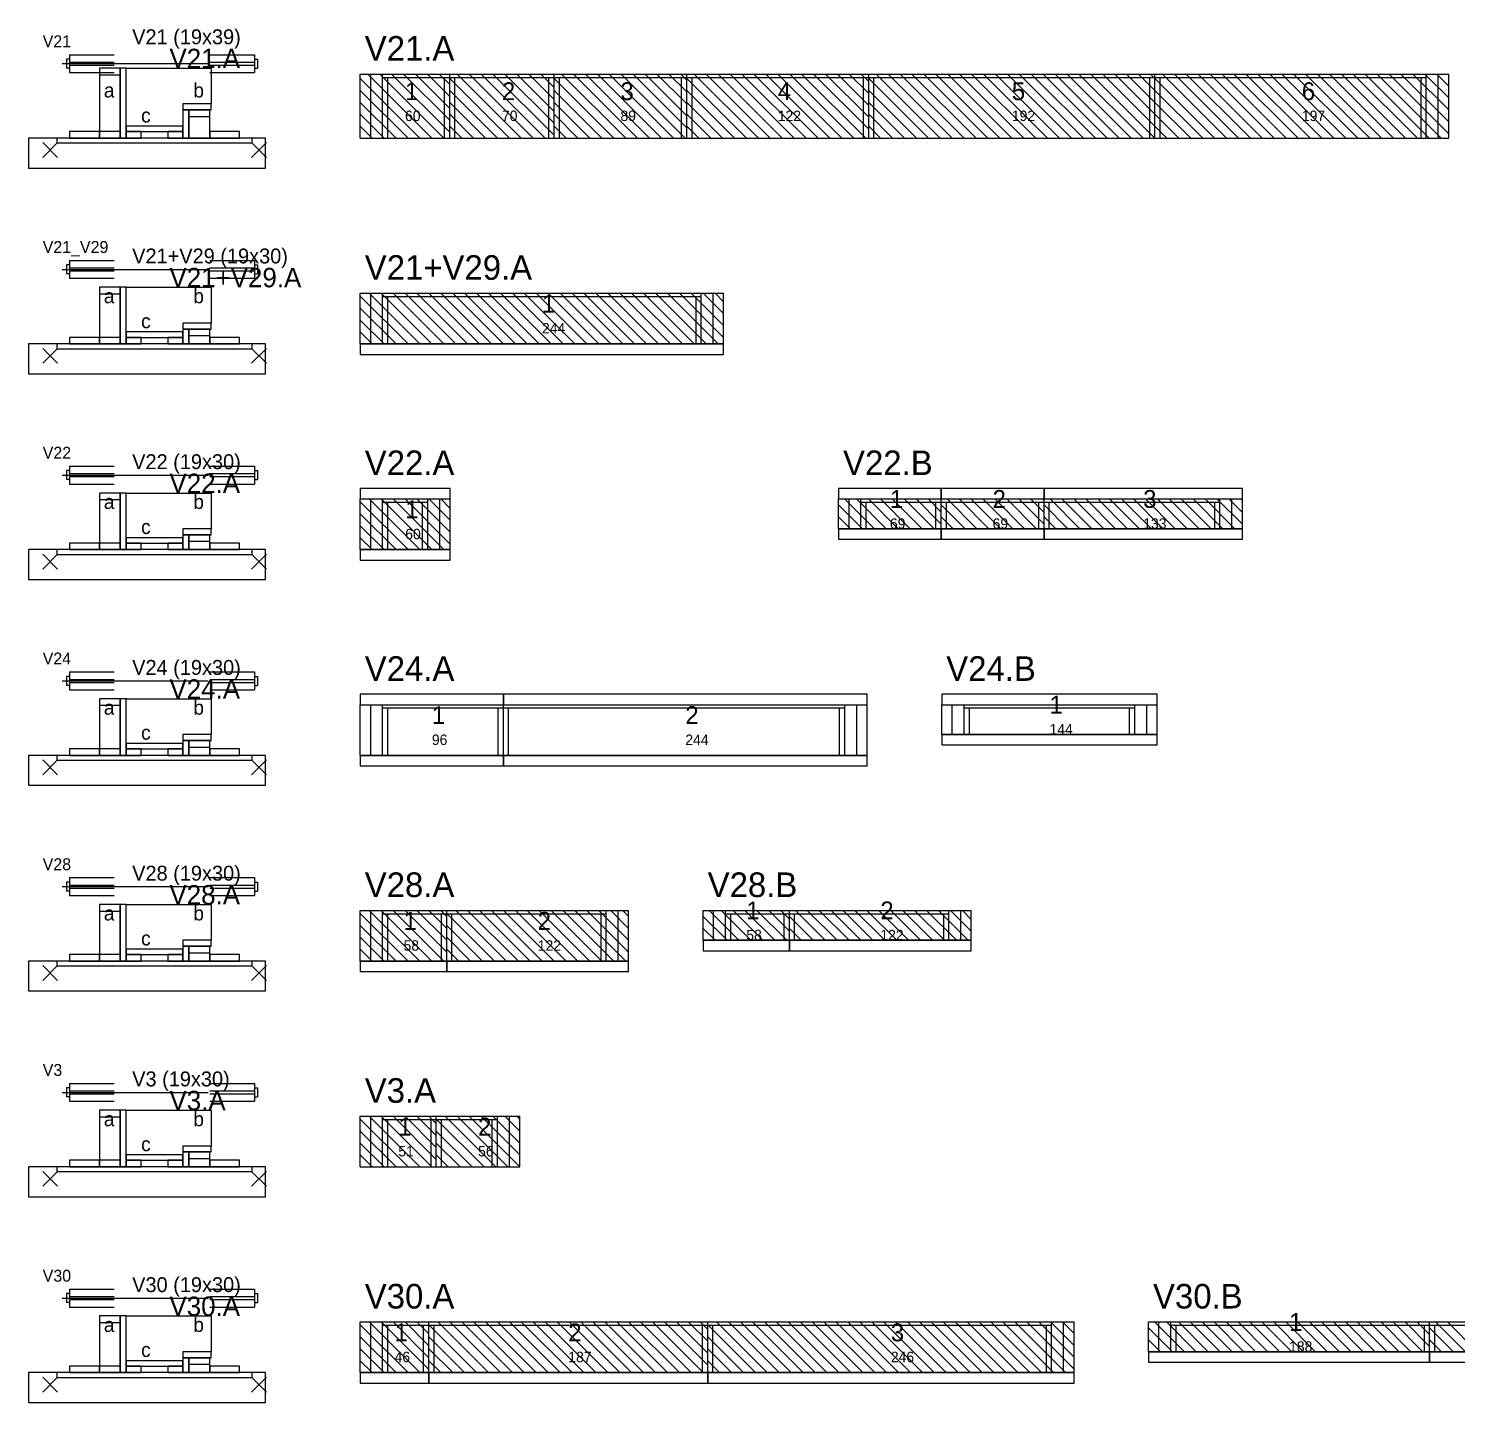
# Model space of a CAD drawing. Header units: metres. Extents: x -10 to 74425, y -2037 to 26.
# Drawn here: x 43336 to 44293, y -904 to 18 of the extents above; entities that cross this region are included whole.
import ezdxf

# ---------------------------------------------------------------- set-up
doc = ezdxf.new("R2010")
doc.units = ezdxf.units.M
doc.layers.add('LABELS', color=3, linetype='Continuous')
doc.layers.add('VIGAS', color=7, linetype='Continuous')

msp = doc.modelspace()

# ---------------------------------------------------------------- linework, layer by layer
at = {"layer": 'VIGAS'}
for p, q in [((43363.2, 0), (43393.2, 0)), ((43363.2, 0), (43363.2, -12)), ((43457.2, 0), (43487.2, 0)), ((43487.2, 0), (43487.2, -12)), ((43358.2, -6), (43456.2, -6)), ((43361.2, -3), (43361.2, -9)), ((43363.2, -3), (43361.2, -3)), ((43363.2, -9), (43361.2, -9)), ((43363.2, -5), (43393.2, -5)), ((43363.2, -7), (43393.2, -7)), ((43457.2, -5), (43487.2, -5)), ((43457.2, -7), (43487.2, -7)), ((43487.2, -3), (43489.2, -3)), ((43487.2, -9), (43489.2, -9)), ((43489.2, -3), (43489.2, -9)), ((43363.2, -12), (43393.2, -12)), ((43457.2, -12), (43487.2, -12)), ((43558.2, -13), (43618.2, -13)), ((43558.2, -56), (43558.2, -13)), ((43598.2, -56), (43558.2, -16)), ((43606.2, -56), (43563.2, -13)), ((43565.2, -56), (43565.2, -13)), ((43614.2, -56), (43571.2, -13)), ((43573.2, -56), (43573.2, -13)), ((43573.2, -15.2), (43618.2, -15.2)), ((43576.7, -56), (43576.7, -15.2)), ((43618.2, -52), (43579.2, -13)), ((43618.2, -44), (43587.2, -13)), ((43618.2, -36), (43595.2, -13)), ((43618.2, -28), (43603.2, -13)), ((43618.2, -20), (43611.2, -13)), ((43614.7, -56), (43614.7, -15.2)), ((43618.2, -56), (43618.2, -13)), ((43618.2, -56), (43618.2, -13)), ((43618.2, -13), (43688.2, -13)), ((43618.2, -56), (43618.2, -13)), ((43618.2, -56), (43618.2, -13)), ((43618.2, -56), (43618.2, -13)), ((43618.2, -15.2), (43688.2, -15.2)), ((43658.2, -56), (43618.2, -16)), ((43621.7, -56), (43621.7, -15.2)), ((43666.2, -56), (43623.2, -13)), ((43674.2, -56), (43631.2, -13)), ((43682.2, -56), (43639.2, -13)), ((43688.2, -54), (43647.2, -13)), ((43688.2, -46), (43655.2, -13)), ((43688.2, -38), (43663.2, -13)), ((43688.2, -30), (43671.2, -13)), ((43688.2, -22), (43679.2, -13)), ((43684.7, -56), (43684.7, -15.2)), ((43688.2, -14), (43687.2, -13)), ((43688.2, -56), (43688.2, -13)), ((43688.2, -56), (43688.2, -13)), ((43688.2, -13), (43777.2, -13)), ((43688.2, -56), (43688.2, -13)), ((43688.2, -56), (43688.2, -13)), ((43688.2, -56), (43688.2, -13)), ((43688.2, -15.2), (43777.2, -15.2)), ((43728.2, -56), (43688.2, -16)), ((43691.7, -56), (43691.7, -15.2)), ((43736.2, -56), (43693.2, -13)), ((43744.2, -56), (43701.2, -13)), ((43752.2, -56), (43709.2, -13)), ((43760.2, -56), (43717.2, -13)), ((43768.2, -56), (43725.2, -13)), ((43776.2, -56), (43733.2, -13)), ((43777.2, -49), (43741.2, -13)), ((43777.2, -41), (43749.2, -13)), ((43777.2, -33), (43757.2, -13)), ((43777.2, -25), (43765.2, -13)), ((43777.2, -17), (43773.2, -13)), ((43773.7, -56), (43773.7, -15.2)), ((43777.2, -56), (43777.2, -13)), ((43777.2, -56), (43777.2, -13)), ((43777.2, -13), (43899.2, -13)), ((43777.2, -56), (43777.2, -13)), ((43777.2, -56), (43777.2, -13)), ((43777.2, -56), (43777.2, -13)), ((43777.2, -15.2), (43899.2, -15.2)), ((43817.2, -56), (43777.2, -16)), ((43780.7, -56), (43780.7, -15.2)), ((43825.2, -56), (43782.2, -13)), ((43833.2, -56), (43790.2, -13)), ((43841.2, -56), (43798.2, -13)), ((43849.2, -56), (43806.2, -13)), ((43857.2, -56), (43814.2, -13)), ((43865.2, -56), (43822.2, -13)), ((43873.2, -56), (43830.2, -13)), ((43881.2, -56), (43838.2, -13)), ((43889.2, -56), (43846.2, -13)), ((43897.2, -56), (43854.2, -13)), ((43899.2, -50), (43862.2, -13)), ((43899.2, -42), (43870.2, -13)), ((43899.2, -34), (43878.2, -13)), ((43899.2, -26), (43886.2, -13)), ((43899.2, -18), (43894.2, -13)), ((43895.7, -56), (43895.7, -15.2)), ((43899.2, -56), (43899.2, -13)), ((43899.2, -56), (43899.2, -13)), ((43899.2, -13), (44091.2, -13)), ((43899.2, -56), (43899.2, -13)), ((43899.2, -56), (43899.2, -13)), ((43899.2, -56), (43899.2, -13)), ((43899.2, -15.2), (44091.2, -15.2)), ((43939.2, -56), (43899.2, -16)), ((43902.7, -56), (43902.7, -15.2)), ((43947.2, -56), (43904.2, -13)), ((43955.2, -56), (43912.2, -13)), ((43963.2, -56), (43920.2, -13)), ((43971.2, -56), (43928.2, -13)), ((43979.2, -56), (43936.2, -13)), ((43987.2, -56), (43944.2, -13)), ((43995.2, -56), (43952.2, -13)), ((44003.2, -56), (43960.2, -13)), ((44011.2, -56), (43968.2, -13)), ((44019.2, -56), (43976.2, -13)), ((44027.2, -56), (43984.2, -13)), ((44035.2, -56), (43992.2, -13)), ((44043.2, -56), (44000.2, -13)), ((44051.2, -56), (44008.2, -13)), ((44059.2, -56), (44016.2, -13)), ((44067.2, -56), (44024.2, -13)), ((44075.2, -56), (44032.2, -13)), ((44083.2, -56), (44040.2, -13)), ((44091.2, -56), (44048.2, -13)), ((44091.2, -48), (44056.2, -13)), ((44091.2, -40), (44064.2, -13)), ((44091.2, -32), (44072.2, -13)), ((44091.2, -24), (44080.2, -13)), ((44087.7, -56), (44087.7, -15.2)), ((44091.2, -16), (44088.2, -13)), ((44091.2, -56), (44091.2, -13)), ((44091.2, -56), (44091.2, -13)), ((44091.2, -13), (44288.2, -13)), ((44091.2, -56), (44091.2, -13)), ((44091.2, -56), (44091.2, -13)), ((44091.2, -56), (44091.2, -13)), ((44091.2, -15.2), (44273.2, -15.2)), ((44131.2, -56), (44091.2, -16)), ((44094.7, -56), (44094.7, -15.2)), ((44139.2, -56), (44096.2, -13)), ((44147.2, -56), (44104.2, -13)), ((44155.2, -56), (44112.2, -13)), ((44163.2, -56), (44120.2, -13)), ((44171.2, -56), (44128.2, -13)), ((44179.2, -56), (44136.2, -13)), ((44187.2, -56), (44144.2, -13)), ((44195.2, -56), (44152.2, -13)), ((44203.2, -56), (44160.2, -13)), ((44211.2, -56), (44168.2, -13)), ((44219.2, -56), (44176.2, -13)), ((44227.2, -56), (44184.2, -13)), ((44235.2, -56), (44192.2, -13)), ((44243.2, -56), (44200.2, -13)), ((44251.2, -56), (44208.2, -13)), ((44259.2, -56), (44216.2, -13)), ((44267.2, -56), (44224.2, -13)), ((44275.2, -56), (44232.2, -13)), ((44283.2, -56), (44240.2, -13)), ((44288.2, -53), (44248.2, -13)), ((44288.2, -45), (44256.2, -13)), ((44288.2, -37), (44264.2, -13)), ((44269.7, -56), (44269.7, -15.2)), ((44288.2, -29), (44272.2, -13)), ((44273.2, -56), (44273.2, -13)), ((44288.2, -21), (44280.2, -13)), ((44281.2, -56), (44281.2, -13)), ((44288.2, -56), (44288.2, -13)), ((44288.2, -13), (44288.2, -13)), ((43590.2, -56), (43558.2, -24)), ((43650.2, -56), (43618.2, -24)), ((43720.2, -56), (43688.2, -24)), ((43809.2, -56), (43777.2, -24)), ((43931.2, -56), (43899.2, -24)), ((44123.2, -56), (44091.2, -24)), ((43582.2, -56), (43558.2, -32)), ((43642.2, -56), (43618.2, -32)), ((43712.2, -56), (43688.2, -32)), ((43801.2, -56), (43777.2, -32)), ((43923.2, -56), (43899.2, -32)), ((44115.2, -56), (44091.2, -32)), ((43574.2, -56), (43558.2, -40)), ((43634.2, -56), (43618.2, -40)), ((43704.2, -56), (43688.2, -40)), ((43793.2, -56), (43777.2, -40)), ((43915.2, -56), (43899.2, -40)), ((44107.2, -56), (44091.2, -40)), ((43566.2, -56), (43558.2, -48)), ((43558.2, -56), (43618.2, -56)), ((43558.2, -56), (43558.2, -56)), ((43573.2, -56), (43576.7, -56)), ((43614.7, -56), (43618.2, -56)), ((43626.2, -56), (43618.2, -48)), ((43618.2, -56), (43688.2, -56)), ((43618.2, -56), (43621.7, -56)), ((43618.2, -56), (43618.2, -56)), ((43684.7, -56), (43688.2, -56)), ((43696.2, -56), (43688.2, -48)), ((43688.2, -56), (43777.2, -56)), ((43688.2, -56), (43691.7, -56)), ((43688.2, -56), (43688.2, -56)), ((43773.7, -56), (43777.2, -56)), ((43785.2, -56), (43777.2, -48)), ((43777.2, -56), (43899.2, -56)), ((43777.2, -56), (43780.7, -56)), ((43777.2, -56), (43777.2, -56)), ((43895.7, -56), (43899.2, -56)), ((43907.2, -56), (43899.2, -48)), ((43899.2, -56), (44091.2, -56)), ((43899.2, -56), (43902.7, -56)), ((43899.2, -56), (43899.2, -56)), ((44087.7, -56), (44091.2, -56)), ((44099.2, -56), (44091.2, -48)), ((44091.2, -56), (44288.2, -56)), ((44091.2, -56), (44094.7, -56)), ((44091.2, -56), (44091.2, -56)), ((44269.7, -56), (44273.2, -56)), ((43345.2, -69), (43355.2, -59)), ((43345.2, -59), (43355.2, -69)), ((43485.2, -69), (43495.2, -59)), ((43485.2, -59), (43495.2, -69)), ((43361.2, -141), (43361.2, -147)), ((43363.2, -141), (43361.2, -141)), ((43363.2, -138), (43393.2, -138)), ((43363.2, -138), (43363.2, -150)), ((43363.2, -143), (43393.2, -143)), ((43457.2, -138), (43487.2, -138)), ((43457.2, -143), (43487.2, -143)), ((43487.2, -138), (43487.2, -150)), ((43487.2, -141), (43489.2, -141)), ((43489.2, -141), (43489.2, -147)), ((43358.2, -144), (43456.2, -144)), ((43363.2, -147), (43361.2, -147)), ((43363.2, -145), (43393.2, -145)), ((43363.2, -150), (43393.2, -150)), ((43457.2, -145), (43487.2, -145)), ((43457.2, -150), (43487.2, -150)), ((43487.2, -147), (43489.2, -147)), ((43558.2, -160), (43801.9, -160)), ((43558.2, -194), (43558.2, -160)), ((43590.2, -194), (43558.2, -162)), ((43598.2, -194), (43564.2, -160)), ((43565.2, -194), (43565.2, -160)), ((43606.2, -194), (43572.2, -160)), ((43573.2, -194), (43573.2, -160)), ((43573.2, -162.2), (43786.9, -162.2)), ((43576.7, -194), (43576.7, -162.2)), ((43614.2, -194), (43580.2, -160)), ((43622.2, -194), (43588.2, -160)), ((43630.2, -194), (43596.2, -160)), ((43638.2, -194), (43604.2, -160)), ((43646.2, -194), (43612.2, -160)), ((43654.2, -194), (43620.2, -160)), ((43662.2, -194), (43628.2, -160)), ((43670.2, -194), (43636.2, -160)), ((43678.2, -194), (43644.2, -160)), ((43686.2, -194), (43652.2, -160)), ((43694.2, -194), (43660.2, -160)), ((43702.2, -194), (43668.2, -160)), ((43710.2, -194), (43676.2, -160)), ((43718.2, -194), (43684.2, -160)), ((43726.2, -194), (43692.2, -160)), ((43734.2, -194), (43700.2, -160)), ((43742.2, -194), (43708.2, -160)), ((43750.2, -194), (43716.2, -160)), ((43758.2, -194), (43724.2, -160)), ((43766.2, -194), (43732.2, -160)), ((43774.2, -194), (43740.2, -160)), ((43782.2, -194), (43748.2, -160)), ((43790.2, -194), (43756.2, -160)), ((43798.2, -194), (43764.2, -160)), ((43801.9, -189.7), (43772.2, -160)), ((43801.9, -181.7), (43780.2, -160)), ((43783.4, -194), (43783.4, -162.2)), ((43786.9, -194), (43786.9, -160)), ((43801.9, -173.7), (43788.2, -160)), ((43794.9, -194), (43794.9, -160)), ((43801.9, -165.7), (43796.2, -160)), ((43801.9, -194), (43801.9, -160)), ((43582.2, -194), (43558.2, -170)), ((43574.2, -194), (43558.2, -178)), ((43566.2, -194), (43558.2, -186)), ((43345.2, -207), (43355.2, -197)), ((43345.2, -197), (43355.2, -207)), ((43485.2, -207), (43495.2, -197)), ((43485.2, -197), (43495.2, -207)), ((43558.2, -194), (43801.9, -194)), ((43558.2, -194), (43558.2, -194)), ((43573.2, -194), (43576.7, -194)), ((43783.4, -194), (43786.9, -194)), ((43363.2, -276), (43393.2, -276)), ((43363.2, -276), (43363.2, -288)), ((43457.2, -276), (43487.2, -276)), ((43487.2, -276), (43487.2, -288)), ((43358.2, -282), (43456.2, -282)), ((43361.2, -279), (43361.2, -285)), ((43363.2, -279), (43361.2, -279)), ((43363.2, -285), (43361.2, -285)), ((43363.2, -281), (43393.2, -281)), ((43363.2, -283), (43393.2, -283)), ((43457.2, -281), (43487.2, -281)), ((43457.2, -283), (43487.2, -283)), ((43487.2, -279), (43489.2, -279)), ((43487.2, -285), (43489.2, -285)), ((43489.2, -279), (43489.2, -285)), ((43363.2, -288), (43393.2, -288)), ((43457.2, -288), (43487.2, -288)), ((43558.2, -298), (43618.5, -298)), ((43558.2, -332), (43558.2, -298)), ((43590.2, -332), (43558.2, -300)), ((43598.2, -332), (43564.2, -298)), ((43565.2, -332), (43565.2, -298)), ((43606.2, -332), (43572.2, -298)), ((43573.2, -332), (43573.2, -298)), ((43573.2, -300.2), (43603.5, -300.2)), ((43576.7, -332), (43576.7, -300.2)), ((43614.2, -332), (43580.2, -298)), ((43618.5, -328.3), (43588.2, -298)), ((43618.5, -320.3), (43596.2, -298)), ((43600, -332), (43600, -300.2)), ((43603.5, -332), (43603.5, -298)), ((43618.5, -312.3), (43604.2, -298)), ((43611.5, -332), (43611.5, -298)), ((43618.5, -304.3), (43612.2, -298)), ((43618.5, -332), (43618.5, -298)), ((43879, -298), (43947.8, -298)), ((43879, -318), (43879, -298)), ((43895, -318), (43879, -302)), ((43903, -318), (43883, -298)), ((43886, -318), (43886, -298)), ((43911, -318), (43891, -298)), ((43894, -318), (43894, -298)), ((43894, -300.2), (43947.8, -300.2)), ((43897.5, -318), (43897.5, -300.2)), ((43919, -318), (43899, -298)), ((43927, -318), (43907, -298)), ((43935, -318), (43915, -298)), ((43943, -318), (43923, -298)), ((43947.8, -314.8), (43931, -298)), ((43947.8, -306.8), (43939, -298)), ((43944.3, -318), (43944.3, -300.2)), ((43947.8, -298.8), (43947, -298)), ((43947.8, -318), (43947.8, -298)), ((43947.8, -318), (43947.8, -298)), ((43947.8, -298), (44016.8, -298)), ((43947.8, -318), (43947.8, -298)), ((43947.8, -318), (43947.8, -298)), ((43947.8, -318), (43947.8, -298)), ((43947.8, -300.2), (44016.8, -300.2)), ((43963.8, -318), (43947.8, -302)), ((43951.3, -318), (43951.3, -300.2)), ((43971.8, -318), (43951.8, -298)), ((43979.8, -318), (43959.8, -298)), ((43987.8, -318), (43967.8, -298)), ((43995.8, -318), (43975.8, -298)), ((44003.8, -318), (43983.8, -298)), ((44011.8, -318), (43991.8, -298)), ((44016.8, -315), (43999.8, -298)), ((44016.8, -307), (44007.8, -298)), ((44013.3, -318), (44013.3, -300.2)), ((44016.8, -299), (44015.8, -298)), ((44016.8, -318), (44016.8, -298)), ((44016.8, -318), (44016.8, -298)), ((44016.8, -298), (44149.8, -298)), ((44016.8, -318), (44016.8, -298)), ((44016.8, -318), (44016.8, -298)), ((44016.8, -318), (44016.8, -298)), ((44016.8, -300.2), (44134.8, -300.2)), ((44032.8, -318), (44016.8, -302)), ((44020.3, -318), (44020.3, -300.2)), ((44040.8, -318), (44020.8, -298)), ((44048.8, -318), (44028.8, -298)), ((44056.8, -318), (44036.8, -298)), ((44064.8, -318), (44044.8, -298)), ((44072.8, -318), (44052.8, -298)), ((44080.8, -318), (44060.8, -298)), ((44088.8, -318), (44068.8, -298)), ((44096.8, -318), (44076.8, -298)), ((44104.8, -318), (44084.8, -298)), ((44112.8, -318), (44092.8, -298)), ((44120.8, -318), (44100.8, -298)), ((44128.8, -318), (44108.8, -298)), ((44136.8, -318), (44116.8, -298)), ((44144.8, -318), (44124.8, -298)), ((44131.3, -318), (44131.3, -300.2)), ((44149.8, -315), (44132.8, -298)), ((44134.8, -318), (44134.8, -298)), ((44149.8, -307), (44140.8, -298)), ((44142.8, -318), (44142.8, -298)), ((44149.8, -299), (44148.8, -298)), ((44149.8, -318), (44149.8, -298)), ((43582.2, -332), (43558.2, -308)), ((43574.2, -332), (43558.2, -316)), ((43887, -318), (43879, -310)), ((43955.8, -318), (43947.8, -310)), ((44024.8, -318), (44016.8, -310)), ((43566.2, -332), (43558.2, -324)), ((43879, -318), (43947.8, -318)), ((43879, -318), (43879, -318)), ((43894, -318), (43897.5, -318)), ((43944.3, -318), (43947.8, -318)), ((43947.8, -318), (44016.8, -318)), ((43947.8, -318), (43951.3, -318)), ((43947.8, -318), (43947.8, -318)), ((44013.3, -318), (44016.8, -318)), ((44016.8, -318), (44149.8, -318)), ((44016.8, -318), (44020.3, -318)), ((44016.8, -318), (44016.8, -318)), ((44131.3, -318), (44134.8, -318)), ((43345.2, -345), (43355.2, -335)), ((43345.2, -335), (43355.2, -345)), ((43485.2, -345), (43495.2, -335)), ((43485.2, -335), (43495.2, -345)), ((43558.2, -332), (43618.5, -332)), ((43558.2, -332), (43558.2, -332)), ((43573.2, -332), (43576.7, -332)), ((43600, -332), (43603.5, -332)), ((43358.2, -420), (43456.2, -420)), ((43361.2, -417), (43361.2, -423)), ((43363.2, -417), (43361.2, -417)), ((43363.2, -414), (43393.2, -414)), ((43363.2, -414), (43363.2, -426)), ((43363.2, -419), (43393.2, -419)), ((43363.2, -421), (43393.2, -421)), ((43457.2, -414), (43487.2, -414)), ((43457.2, -419), (43487.2, -419)), ((43457.2, -421), (43487.2, -421)), ((43487.2, -414), (43487.2, -426)), ((43487.2, -417), (43489.2, -417)), ((43489.2, -417), (43489.2, -423)), ((43363.2, -423), (43361.2, -423)), ((43363.2, -426), (43393.2, -426)), ((43457.2, -426), (43487.2, -426)), ((43487.2, -423), (43489.2, -423)), ((43558.2, -436), (43654.2, -436)), ((43558.2, -470), (43558.2, -436)), ((43565.2, -470), (43565.2, -436)), ((43573.2, -470), (43573.2, -436)), ((43573.2, -438.2), (43654.2, -438.2)), ((43576.7, -470), (43576.7, -438.2)), ((43650.7, -470), (43650.7, -438.2)), ((43654.2, -470), (43654.2, -436)), ((43654.2, -470), (43654.2, -436)), ((43654.2, -436), (43898.2, -436)), ((43654.2, -470), (43654.2, -436)), ((43654.2, -470), (43654.2, -436)), ((43654.2, -470), (43654.2, -436)), ((43654.2, -438.2), (43883.2, -438.2)), ((43657.7, -470), (43657.7, -438.2)), ((43879.7, -470), (43879.7, -438.2)), ((43883.2, -470), (43883.2, -436)), ((43891.2, -470), (43891.2, -436)), ((43898.2, -470), (43898.2, -436)), ((43948.2, -436), (44092.7, -436)), ((43948.2, -456), (43948.2, -436)), ((43955.2, -456), (43955.2, -436)), ((43963.2, -456), (43963.2, -436)), ((43963.2, -438.2), (44077.7, -438.2)), ((43966.7, -456), (43966.7, -438.2)), ((44074.2, -456), (44074.2, -438.2)), ((44077.7, -456), (44077.7, -436)), ((44085.7, -456), (44085.7, -436)), ((44092.7, -456), (44092.7, -436)), ((43948.2, -456), (44092.7, -456)), ((43963.2, -456), (43966.7, -456)), ((44074.2, -456), (44077.7, -456)), ((43345.2, -483), (43355.2, -473)), ((43345.2, -473), (43355.2, -483)), ((43485.2, -483), (43495.2, -473)), ((43485.2, -473), (43495.2, -483)), ((43558.2, -470), (43654.2, -470)), ((43573.2, -470), (43576.7, -470)), ((43650.7, -470), (43654.2, -470)), ((43654.2, -470), (43898.2, -470)), ((43654.2, -470), (43657.7, -470)), ((43879.7, -470), (43883.2, -470)), ((43361.2, -555), (43361.2, -561)), ((43363.2, -555), (43361.2, -555)), ((43363.2, -552), (43393.2, -552)), ((43363.2, -552), (43363.2, -564)), ((43457.2, -552), (43487.2, -552)), ((43487.2, -552), (43487.2, -564)), ((43487.2, -555), (43489.2, -555)), ((43489.2, -555), (43489.2, -561)), ((43358.2, -558), (43456.2, -558)), ((43363.2, -561), (43361.2, -561)), ((43363.2, -557), (43393.2, -557)), ((43363.2, -559), (43393.2, -559)), ((43363.2, -564), (43393.2, -564)), ((43457.2, -557), (43487.2, -557)), ((43457.2, -559), (43487.2, -559)), ((43457.2, -564), (43487.2, -564)), ((43487.2, -561), (43489.2, -561)), ((43558.2, -574), (43616.2, -574)), ((43558.2, -608), (43558.2, -574)), ((43598.2, -608), (43564.2, -574)), ((43565.2, -608), (43565.2, -574)), ((43606.2, -608), (43572.2, -574)), ((43573.2, -608), (43573.2, -574)), ((43614.2, -608), (43580.2, -574)), ((43616.2, -602), (43588.2, -574)), ((43616.2, -594), (43596.2, -574)), ((43616.2, -586), (43604.2, -574)), ((43616.2, -578), (43612.2, -574)), ((43616.2, -608), (43616.2, -574)), ((43616.2, -608), (43616.2, -574)), ((43616.2, -574), (43738.2, -574)), ((43616.2, -608), (43616.2, -574)), ((43616.2, -608), (43616.2, -574)), ((43616.2, -608), (43616.2, -574)), ((43656.2, -608), (43622.2, -574)), ((43664.2, -608), (43630.2, -574)), ((43672.2, -608), (43638.2, -574)), ((43680.2, -608), (43646.2, -574)), ((43688.2, -608), (43654.2, -574)), ((43696.2, -608), (43662.2, -574)), ((43704.2, -608), (43670.2, -574)), ((43712.2, -608), (43678.2, -574)), ((43720.2, -608), (43686.2, -574)), ((43728.2, -608), (43694.2, -574)), ((43736.2, -608), (43702.2, -574)), ((43738.2, -602), (43710.2, -574)), ((43738.2, -594), (43718.2, -574)), ((43723.2, -608), (43723.2, -574)), ((43738.2, -586), (43726.2, -574)), ((43731.2, -608), (43731.2, -574)), ((43738.2, -578), (43734.2, -574)), ((43738.2, -608), (43738.2, -574)), ((43788.2, -574), (43846, -574)), ((43788.2, -594), (43788.2, -574)), ((43812.2, -594), (43792.2, -574)), ((43795.2, -594), (43795.2, -574)), ((43820.2, -594), (43800.2, -574)), ((43803.2, -594), (43803.2, -574)), ((43828.2, -594), (43808.2, -574)), ((43836.2, -594), (43816.2, -574)), ((43844.2, -594), (43824.2, -574)), ((43846, -587.8), (43832.2, -574)), ((43846, -579.8), (43840.2, -574)), ((43846, -594), (43846, -574)), ((43846, -594), (43846, -574)), ((43846, -574), (43968, -574)), ((43846, -594), (43846, -574)), ((43846, -594), (43846, -574)), ((43846, -594), (43846, -574)), ((43870, -594), (43850, -574)), ((43878, -594), (43858, -574)), ((43886, -594), (43866, -574)), ((43894, -594), (43874, -574)), ((43902, -594), (43882, -574)), ((43910, -594), (43890, -574)), ((43918, -594), (43898, -574)), ((43926, -594), (43906, -574)), ((43934, -594), (43914, -574)), ((43942, -594), (43922, -574)), ((43950, -594), (43930, -574)), ((43958, -594), (43938, -574)), ((43966, -594), (43946, -574)), ((43953, -594), (43953, -574)), ((43968, -588), (43954, -574)), ((43961, -594), (43961, -574)), ((43968, -580), (43962, -574)), ((43968, -594), (43968, -574)), ((43590.2, -608), (43558.2, -576)), ((43582.2, -608), (43558.2, -584)), ((43573.2, -576.2), (43616.2, -576.2)), ((43576.7, -608), (43576.7, -576.2)), ((43612.7, -608), (43612.7, -576.2)), ((43648.2, -608), (43616.2, -576)), ((43616.2, -576.2), (43723.2, -576.2)), ((43640.2, -608), (43616.2, -584)), ((43619.7, -608), (43619.7, -576.2)), ((43719.7, -608), (43719.7, -576.2)), ((43804.2, -594), (43788.2, -578)), ((43803.2, -576.2), (43846, -576.2)), ((43806.7, -594), (43806.7, -576.2)), ((43842.5, -594), (43842.5, -576.2)), ((43846, -576.2), (43953, -576.2)), ((43862, -594), (43846, -578)), ((43849.5, -594), (43849.5, -576.2)), ((43949.5, -594), (43949.5, -576.2)), ((43574.2, -608), (43558.2, -592)), ((43632.2, -608), (43616.2, -592)), ((43796.2, -594), (43788.2, -586)), ((43854, -594), (43846, -586)), ((43566.2, -608), (43558.2, -600)), ((43624.2, -608), (43616.2, -600)), ((43788.2, -594), (43846, -594)), ((43788.2, -594), (43788.2, -594)), ((43803.2, -594), (43806.7, -594)), ((43842.5, -594), (43846, -594)), ((43846, -594), (43968, -594)), ((43846, -594), (43849.5, -594)), ((43846, -594), (43846, -594)), ((43949.5, -594), (43953, -594)), ((43345.2, -621), (43355.2, -611)), ((43345.2, -611), (43355.2, -621)), ((43485.2, -621), (43495.2, -611)), ((43485.2, -611), (43495.2, -621)), ((43558.2, -608), (43616.2, -608)), ((43558.2, -608), (43558.2, -608)), ((43573.2, -608), (43576.7, -608)), ((43612.7, -608), (43616.2, -608)), ((43616.2, -608), (43738.2, -608)), ((43616.2, -608), (43619.7, -608)), ((43616.2, -608), (43616.2, -608)), ((43719.7, -608), (43723.2, -608)), ((43358.2, -696), (43456.2, -696)), ((43361.2, -693), (43361.2, -699)), ((43363.2, -693), (43361.2, -693)), ((43363.2, -699), (43361.2, -699)), ((43363.2, -690), (43393.2, -690)), ((43363.2, -690), (43363.2, -702)), ((43363.2, -695), (43393.2, -695)), ((43363.2, -697), (43393.2, -697)), ((43457.2, -690), (43487.2, -690)), ((43457.2, -695), (43487.2, -695)), ((43457.2, -697), (43487.2, -697)), ((43487.2, -690), (43487.2, -702)), ((43487.2, -693), (43489.2, -693)), ((43487.2, -699), (43489.2, -699)), ((43489.2, -693), (43489.2, -699)), ((43363.2, -702), (43393.2, -702)), ((43457.2, -702), (43487.2, -702)), ((43558.2, -712), (43609.2, -712)), ((43558.2, -746), (43558.2, -712)), ((43590.2, -746), (43558.2, -714)), ((43598.2, -746), (43564.2, -712)), ((43565.2, -746), (43565.2, -712)), ((43606.2, -746), (43572.2, -712)), ((43573.2, -746), (43573.2, -712)), ((43573.2, -714.2), (43609.2, -714.2)), ((43576.7, -746), (43576.7, -714.2)), ((43609.2, -741), (43580.2, -712)), ((43609.2, -733), (43588.2, -712)), ((43609.2, -725), (43596.2, -712)), ((43609.2, -717), (43604.2, -712)), ((43605.7, -746), (43605.7, -714.2)), ((43609.2, -746), (43609.2, -712)), ((43609.2, -746), (43609.2, -712)), ((43609.2, -712), (43665.2, -712)), ((43609.2, -746), (43609.2, -712)), ((43609.2, -746), (43609.2, -712)), ((43609.2, -746), (43609.2, -712)), ((43641.2, -746), (43609.2, -714)), ((43609.2, -714.2), (43650.2, -714.2)), ((43612.7, -746), (43612.7, -714.2)), ((43649.2, -746), (43615.2, -712)), ((43657.2, -746), (43623.2, -712)), ((43665.2, -746), (43631.2, -712)), ((43665.2, -738), (43639.2, -712)), ((43646.7, -746), (43646.7, -714.2)), ((43665.2, -730), (43647.2, -712)), ((43650.2, -746), (43650.2, -712)), ((43665.2, -722), (43655.2, -712)), ((43658.2, -746), (43658.2, -712)), ((43665.2, -714), (43663.2, -712)), ((43665.2, -746), (43665.2, -712)), ((43582.2, -746), (43558.2, -722)), ((43633.2, -746), (43609.2, -722)), ((43574.2, -746), (43558.2, -730)), ((43625.2, -746), (43609.2, -730)), ((43566.2, -746), (43558.2, -738)), ((43558.2, -746), (43609.2, -746)), ((43558.2, -746), (43558.2, -746)), ((43573.2, -746), (43576.7, -746)), ((43605.7, -746), (43609.2, -746)), ((43617.2, -746), (43609.2, -738)), ((43609.2, -746), (43665.2, -746)), ((43609.2, -746), (43612.7, -746)), ((43609.2, -746), (43609.2, -746)), ((43646.7, -746), (43650.2, -746)), ((43345.2, -759), (43355.2, -749)), ((43345.2, -749), (43355.2, -759)), ((43485.2, -759), (43495.2, -749)), ((43485.2, -749), (43495.2, -759)), ((43361.2, -831), (43361.2, -837)), ((43363.2, -831), (43361.2, -831)), ((43363.2, -828), (43393.2, -828)), ((43363.2, -828), (43363.2, -840)), ((43363.2, -833), (43393.2, -833)), ((43457.2, -828), (43487.2, -828)), ((43457.2, -833), (43487.2, -833)), ((43487.2, -828), (43487.2, -840)), ((43487.2, -831), (43489.2, -831)), ((43489.2, -831), (43489.2, -837)), ((43358.2, -834), (43456.2, -834)), ((43363.2, -837), (43361.2, -837)), ((43363.2, -835), (43393.2, -835)), ((43363.2, -840), (43393.2, -840)), ((43457.2, -835), (43487.2, -835)), ((43457.2, -840), (43487.2, -840)), ((43487.2, -837), (43489.2, -837)), ((43558.2, -850), (43604.2, -850)), ((43558.2, -884), (43558.2, -850)), ((43590.2, -884), (43558.2, -852)), ((43598.2, -884), (43564.2, -850)), ((43565.2, -884), (43565.2, -850)), ((43604.2, -882), (43572.2, -850)), ((43573.2, -884), (43573.2, -850)), ((43573.2, -852.2), (43604.2, -852.2)), ((43576.7, -884), (43576.7, -852.2)), ((43604.2, -874), (43580.2, -850)), ((43604.2, -866), (43588.2, -850)), ((43604.2, -858), (43596.2, -850)), ((43600.7, -884), (43600.7, -852.2)), ((43604.2, -884), (43604.2, -850)), ((43604.2, -884), (43604.2, -850)), ((43604.2, -850), (43791.2, -850)), ((43604.2, -884), (43604.2, -850)), ((43604.2, -884), (43604.2, -850)), ((43604.2, -884), (43604.2, -850)), ((43604.2, -850), (43604.2, -850)), ((43636.2, -884), (43604.2, -852)), ((43604.2, -852.2), (43791.2, -852.2)), ((43607.7, -884), (43607.7, -852.2)), ((43644.2, -884), (43610.2, -850)), ((43652.2, -884), (43618.2, -850)), ((43660.2, -884), (43626.2, -850)), ((43668.2, -884), (43634.2, -850)), ((43676.2, -884), (43642.2, -850)), ((43684.2, -884), (43650.2, -850)), ((43692.2, -884), (43658.2, -850)), ((43700.2, -884), (43666.2, -850)), ((43708.2, -884), (43674.2, -850)), ((43716.2, -884), (43682.2, -850)), ((43724.2, -884), (43690.2, -850)), ((43732.2, -884), (43698.2, -850)), ((43740.2, -884), (43706.2, -850)), ((43748.2, -884), (43714.2, -850)), ((43756.2, -884), (43722.2, -850)), ((43764.2, -884), (43730.2, -850)), ((43772.2, -884), (43738.2, -850)), ((43780.2, -884), (43746.2, -850)), ((43788.2, -884), (43754.2, -850)), ((43791.2, -879), (43762.2, -850)), ((43791.2, -871), (43770.2, -850)), ((43791.2, -863), (43778.2, -850)), ((43791.2, -855), (43786.2, -850)), ((43787.7, -884), (43787.7, -852.2)), ((43791.2, -884), (43791.2, -850)), ((43791.2, -884), (43791.2, -850)), ((43791.2, -850), (44036.9, -850)), ((43791.2, -884), (43791.2, -850)), ((43791.2, -884), (43791.2, -850)), ((43791.2, -884), (43791.2, -850)), ((43823.2, -884), (43791.2, -852)), ((43791.2, -852.2), (44021.9, -852.2)), ((43794.7, -884), (43794.7, -852.2)), ((43831.2, -884), (43797.2, -850)), ((43839.2, -884), (43805.2, -850)), ((43847.2, -884), (43813.2, -850)), ((43855.2, -884), (43821.2, -850)), ((43863.2, -884), (43829.2, -850)), ((43871.2, -884), (43837.2, -850)), ((43879.2, -884), (43845.2, -850)), ((43887.2, -884), (43853.2, -850)), ((43895.2, -884), (43861.2, -850)), ((43903.2, -884), (43869.2, -850)), ((43911.2, -884), (43877.2, -850)), ((43919.2, -884), (43885.2, -850)), ((43927.2, -884), (43893.2, -850)), ((43935.2, -884), (43901.2, -850)), ((43943.2, -884), (43909.2, -850)), ((43951.2, -884), (43917.2, -850)), ((43959.2, -884), (43925.2, -850)), ((43967.2, -884), (43933.2, -850)), ((43975.2, -884), (43941.2, -850)), ((43983.2, -884), (43949.2, -850)), ((43991.2, -884), (43957.2, -850)), ((43999.2, -884), (43965.2, -850)), ((44007.2, -884), (43973.2, -850)), ((44015.2, -884), (43981.2, -850)), ((44023.2, -884), (43989.2, -850)), ((44031.2, -884), (43997.2, -850)), ((44036.9, -881.7), (44005.2, -850)), ((44036.9, -873.7), (44013.2, -850)), ((44018.4, -884), (44018.4, -852.2)), ((44036.9, -865.7), (44021.2, -850)), ((44021.9, -884), (44021.9, -850)), ((44036.9, -857.7), (44029.2, -850)), ((44029.9, -884), (44029.9, -850)), ((44036.9, -884), (44036.9, -850)), ((44086.9, -850), (44275.4, -850)), ((44086.9, -870), (44086.9, -850)), ((44110.9, -870), (44090.9, -850)), ((44093.9, -870), (44093.9, -850)), ((44118.9, -870), (44098.9, -850)), ((44101.9, -870), (44101.9, -850)), ((44101.9, -852.2), (44275.4, -852.2)), ((44105.4, -870), (44105.4, -852.2)), ((44126.9, -870), (44106.9, -850)), ((44134.9, -870), (44114.9, -850)), ((44142.9, -870), (44122.9, -850)), ((44150.9, -870), (44130.9, -850)), ((44158.9, -870), (44138.9, -850)), ((44166.9, -870), (44146.9, -850)), ((44174.9, -870), (44154.9, -850)), ((44182.9, -870), (44162.9, -850)), ((44190.9, -870), (44170.9, -850)), ((44198.9, -870), (44178.9, -850)), ((44206.9, -870), (44186.9, -850)), ((44214.9, -870), (44194.9, -850)), ((44222.9, -870), (44202.9, -850)), ((44230.9, -870), (44210.9, -850)), ((44238.9, -870), (44218.9, -850)), ((44246.9, -870), (44226.9, -850)), ((44254.9, -870), (44234.9, -850)), ((44262.9, -870), (44242.9, -850)), ((44270.9, -870), (44250.9, -850)), ((44275.4, -866.5), (44258.9, -850)), ((44275.4, -858.5), (44266.9, -850)), ((44271.9, -870), (44271.9, -852.2)), ((44275.4, -850.5), (44274.9, -850)), ((44275.4, -870), (44275.4, -850)), ((44275.4, -870), (44275.4, -850)), ((44275.4, -850), (44521.4, -850)), ((44275.4, -870), (44275.4, -850)), ((44275.4, -870), (44275.4, -850)), ((44275.4, -870), (44275.4, -850)), ((44275.4, -852.2), (44506.4, -852.2)), ((44278.9, -870), (44278.9, -852.2)), ((44299.4, -870), (44279.4, -850)), ((44307.4, -870), (44287.4, -850)), ((43582.2, -884), (43558.2, -860)), ((43628.2, -884), (43604.2, -860)), ((43815.2, -884), (43791.2, -860)), ((44102.9, -870), (44086.9, -854)), ((44291.4, -870), (44275.4, -854)), ((43574.2, -884), (43558.2, -868)), ((43620.2, -884), (43604.2, -868)), ((43807.2, -884), (43791.2, -868)), ((44094.9, -870), (44086.9, -862)), ((44086.9, -870), (44275.4, -870)), ((44086.9, -870), (44086.9, -870)), ((44101.9, -870), (44105.4, -870)), ((44271.9, -870), (44275.4, -870)), ((44283.4, -870), (44275.4, -862)), ((44275.4, -870), (44521.4, -870)), ((44275.4, -870), (44278.9, -870)), ((44275.4, -870), (44275.4, -870)), ((43566.2, -884), (43558.2, -876)), ((43612.2, -884), (43604.2, -876)), ((43799.2, -884), (43791.2, -876)), ((43345.2, -897), (43355.2, -887)), ((43345.2, -887), (43355.2, -897)), ((43485.2, -897), (43495.2, -887)), ((43485.2, -887), (43495.2, -897)), ((43558.2, -884), (43604.2, -884)), ((43558.2, -884), (43558.2, -884)), ((43573.2, -884), (43576.7, -884)), ((43600.7, -884), (43604.2, -884)), ((43604.2, -884), (43791.2, -884)), ((43604.2, -884), (43607.7, -884)), ((43604.2, -884), (43604.2, -884)), ((43787.7, -884), (43791.2, -884)), ((43791.2, -884), (44036.9, -884)), ((43791.2, -884), (43794.7, -884)), ((43791.2, -884), (43791.2, -884)), ((44018.4, -884), (44021.9, -884))]:
    msp.add_line(p, q, dxfattribs=at)
for points in [[(43383.2, -56), (43397.2, -56), (43397.2, -9), (43383.2, -9)], [(43383.2, -13.4), (43397.2, -13.4), (43397.2, -9), (43383.2, -9)], [(43397.2, -56), (43401.2, -56), (43401.2, -9), (43397.2, -9)], [(43401.2, -48), (43401.2, -9), (43458.2, -9), (43458.2, -33), (43439.2, -33), (43439.2, -48)], [(43439.2, -37), (43458.2, -37), (43458.2, -33), (43439.2, -33)], [(43439.2, -56), (43443.2, -56), (43443.2, -37), (43439.2, -37)], [(43443.2, -56), (43457.2, -56), (43457.2, -37), (43443.2, -37)], [(43443.2, -41.4), (43457.2, -41.4), (43457.2, -37), (43443.2, -37)], [(43335.7, -76), (43494.7, -76), (43494.7, -56), (43335.7, -56)], [(43354.7, -59.2), (43485.7, -59.2), (43485.7, -56), (43354.7, -56)], [(43363.2, -56), (43383.2, -56), (43383.2, -51.6), (43363.2, -51.6)], [(43383.2, -56), (43397.2, -56), (43397.2, -51.6), (43383.2, -51.6)], [(43401.2, -51.6), (43439.2, -51.6), (43439.2, -48), (43401.2, -48)], [(43401.2, -56), (43411.2, -56), (43411.2, -51.6), (43401.2, -51.6)], [(43429.2, -56), (43439.2, -56), (43439.2, -51.6), (43429.2, -51.6)], [(43457.2, -56), (43477.2, -56), (43477.2, -51.6), (43457.2, -51.6)], [(43383.2, -194), (43397.2, -194), (43397.2, -156), (43383.2, -156)], [(43383.2, -160.4), (43397.2, -160.4), (43397.2, -156), (43383.2, -156)], [(43397.2, -194), (43401.2, -194), (43401.2, -156), (43397.2, -156)], [(43401.2, -186), (43401.2, -156), (43458.2, -156), (43458.2, -180), (43439.2, -180), (43439.2, -186)], [(43439.2, -184), (43458.2, -184), (43458.2, -180), (43439.2, -180)], [(43363.2, -194), (43383.2, -194), (43383.2, -189.6), (43363.2, -189.6)], [(43383.2, -194), (43397.2, -194), (43397.2, -189.6), (43383.2, -189.6)], [(43401.2, -189.6), (43439.2, -189.6), (43439.2, -186), (43401.2, -186)], [(43401.2, -194), (43411.2, -194), (43411.2, -189.6), (43401.2, -189.6)], [(43429.2, -194), (43439.2, -194), (43439.2, -189.6), (43429.2, -189.6)], [(43439.2, -194), (43443.2, -194), (43443.2, -184), (43439.2, -184)], [(43443.2, -194), (43457.2, -194), (43457.2, -184), (43443.2, -184)], [(43443.2, -188.4), (43457.2, -188.4), (43457.2, -184), (43443.2, -184)], [(43457.2, -194), (43477.2, -194), (43477.2, -189.6), (43457.2, -189.6)], [(43335.7, -214), (43494.7, -214), (43494.7, -194), (43335.7, -194)], [(43354.7, -197.2), (43485.7, -197.2), (43485.7, -194), (43354.7, -194)], [(43558.2, -201), (43801.9, -201), (43801.9, -194), (43558.2, -194)], [(43383.2, -332), (43397.2, -332), (43397.2, -294), (43383.2, -294)], [(43383.2, -298.4), (43397.2, -298.4), (43397.2, -294), (43383.2, -294)], [(43397.2, -332), (43401.2, -332), (43401.2, -294), (43397.2, -294)], [(43401.2, -324), (43401.2, -294), (43458.2, -294), (43458.2, -318), (43439.2, -318), (43439.2, -324)], [(43558.2, -298), (43618.5, -298), (43618.5, -291), (43558.2, -291)], [(43879, -298), (43947.8, -298), (43947.8, -291), (43879, -291)], [(43947.8, -298), (44016.8, -298), (44016.8, -291), (43947.8, -291)], [(44016.8, -298), (44149.8, -298), (44149.8, -291), (44016.8, -291)], [(43401.2, -327.6), (43439.2, -327.6), (43439.2, -324), (43401.2, -324)], [(43439.2, -322), (43458.2, -322), (43458.2, -318), (43439.2, -318)], [(43439.2, -332), (43443.2, -332), (43443.2, -322), (43439.2, -322)], [(43443.2, -332), (43457.2, -332), (43457.2, -322), (43443.2, -322)], [(43443.2, -326.4), (43457.2, -326.4), (43457.2, -322), (43443.2, -322)], [(43879, -325), (43947.8, -325), (43947.8, -318), (43879, -318)], [(43947.8, -325), (44016.8, -325), (44016.8, -318), (43947.8, -318)], [(44016.8, -325), (44149.8, -325), (44149.8, -318), (44016.8, -318)], [(43335.7, -352), (43494.7, -352), (43494.7, -332), (43335.7, -332)], [(43354.7, -335.2), (43485.7, -335.2), (43485.7, -332), (43354.7, -332)], [(43363.2, -332), (43383.2, -332), (43383.2, -327.6), (43363.2, -327.6)], [(43383.2, -332), (43397.2, -332), (43397.2, -327.6), (43383.2, -327.6)], [(43401.2, -332), (43411.2, -332), (43411.2, -327.6), (43401.2, -327.6)], [(43429.2, -332), (43439.2, -332), (43439.2, -327.6), (43429.2, -327.6)], [(43457.2, -332), (43477.2, -332), (43477.2, -327.6), (43457.2, -327.6)], [(43558.2, -339), (43618.5, -339), (43618.5, -332), (43558.2, -332)], [(43558.2, -436), (43654.2, -436), (43654.2, -429), (43558.2, -429)], [(43654.2, -436), (43898.2, -436), (43898.2, -429), (43654.2, -429)], [(43948.2, -436), (44092.7, -436), (44092.7, -429), (43948.2, -429)], [(43383.2, -470), (43397.2, -470), (43397.2, -432), (43383.2, -432)], [(43383.2, -436.4), (43397.2, -436.4), (43397.2, -432), (43383.2, -432)], [(43397.2, -470), (43401.2, -470), (43401.2, -432), (43397.2, -432)], [(43401.2, -462), (43401.2, -432), (43458.2, -432), (43458.2, -456), (43439.2, -456), (43439.2, -462)], [(43439.2, -460), (43458.2, -460), (43458.2, -456), (43439.2, -456)], [(43948.2, -463), (44092.7, -463), (44092.7, -456), (43948.2, -456)], [(43363.2, -470), (43383.2, -470), (43383.2, -465.6), (43363.2, -465.6)], [(43383.2, -470), (43397.2, -470), (43397.2, -465.6), (43383.2, -465.6)], [(43401.2, -465.6), (43439.2, -465.6), (43439.2, -462), (43401.2, -462)], [(43401.2, -470), (43411.2, -470), (43411.2, -465.6), (43401.2, -465.6)], [(43429.2, -470), (43439.2, -470), (43439.2, -465.6), (43429.2, -465.6)], [(43439.2, -470), (43443.2, -470), (43443.2, -460), (43439.2, -460)], [(43443.2, -470), (43457.2, -470), (43457.2, -460), (43443.2, -460)], [(43443.2, -464.4), (43457.2, -464.4), (43457.2, -460), (43443.2, -460)], [(43457.2, -470), (43477.2, -470), (43477.2, -465.6), (43457.2, -465.6)], [(43335.7, -490), (43494.7, -490), (43494.7, -470), (43335.7, -470)], [(43354.7, -473.2), (43485.7, -473.2), (43485.7, -470), (43354.7, -470)], [(43558.2, -477), (43654.2, -477), (43654.2, -470), (43558.2, -470)], [(43654.2, -477), (43898.2, -477), (43898.2, -470), (43654.2, -470)], [(43383.2, -608), (43397.2, -608), (43397.2, -570), (43383.2, -570)], [(43383.2, -574.4), (43397.2, -574.4), (43397.2, -570), (43383.2, -570)], [(43397.2, -608), (43401.2, -608), (43401.2, -570), (43397.2, -570)], [(43401.2, -600), (43401.2, -570), (43458.2, -570), (43458.2, -594), (43439.2, -594), (43439.2, -600)], [(43401.2, -603.6), (43439.2, -603.6), (43439.2, -600), (43401.2, -600)], [(43439.2, -598), (43458.2, -598), (43458.2, -594), (43439.2, -594)], [(43439.2, -608), (43443.2, -608), (43443.2, -598), (43439.2, -598)], [(43443.2, -608), (43457.2, -608), (43457.2, -598), (43443.2, -598)], [(43443.2, -602.4), (43457.2, -602.4), (43457.2, -598), (43443.2, -598)], [(43788.2, -601), (43846, -601), (43846, -594), (43788.2, -594)], [(43846, -601), (43968, -601), (43968, -594), (43846, -594)], [(43335.7, -628), (43494.7, -628), (43494.7, -608), (43335.7, -608)], [(43354.7, -611.2), (43485.7, -611.2), (43485.7, -608), (43354.7, -608)], [(43363.2, -608), (43383.2, -608), (43383.2, -603.6), (43363.2, -603.6)], [(43383.2, -608), (43397.2, -608), (43397.2, -603.6), (43383.2, -603.6)], [(43401.2, -608), (43411.2, -608), (43411.2, -603.6), (43401.2, -603.6)], [(43429.2, -608), (43439.2, -608), (43439.2, -603.6), (43429.2, -603.6)], [(43457.2, -608), (43477.2, -608), (43477.2, -603.6), (43457.2, -603.6)], [(43558.2, -615), (43616.2, -615), (43616.2, -608), (43558.2, -608)], [(43616.2, -615), (43738.2, -615), (43738.2, -608), (43616.2, -608)], [(43383.2, -746), (43397.2, -746), (43397.2, -708), (43383.2, -708)], [(43383.2, -712.4), (43397.2, -712.4), (43397.2, -708), (43383.2, -708)], [(43397.2, -746), (43401.2, -746), (43401.2, -708), (43397.2, -708)], [(43401.2, -738), (43401.2, -708), (43458.2, -708), (43458.2, -732), (43439.2, -732), (43439.2, -738)], [(43439.2, -736), (43458.2, -736), (43458.2, -732), (43439.2, -732)], [(43439.2, -746), (43443.2, -746), (43443.2, -736), (43439.2, -736)], [(43443.2, -746), (43457.2, -746), (43457.2, -736), (43443.2, -736)], [(43443.2, -740.4), (43457.2, -740.4), (43457.2, -736), (43443.2, -736)], [(43335.7, -766), (43494.7, -766), (43494.7, -746), (43335.7, -746)], [(43354.7, -749.2), (43485.7, -749.2), (43485.7, -746), (43354.7, -746)], [(43363.2, -746), (43383.2, -746), (43383.2, -741.6), (43363.2, -741.6)], [(43383.2, -746), (43397.2, -746), (43397.2, -741.6), (43383.2, -741.6)], [(43401.2, -741.6), (43439.2, -741.6), (43439.2, -738), (43401.2, -738)], [(43401.2, -746), (43411.2, -746), (43411.2, -741.6), (43401.2, -741.6)], [(43429.2, -746), (43439.2, -746), (43439.2, -741.6), (43429.2, -741.6)], [(43457.2, -746), (43477.2, -746), (43477.2, -741.6), (43457.2, -741.6)], [(43383.2, -884), (43397.2, -884), (43397.2, -846), (43383.2, -846)], [(43383.2, -850.4), (43397.2, -850.4), (43397.2, -846), (43383.2, -846)], [(43397.2, -884), (43401.2, -884), (43401.2, -846), (43397.2, -846)], [(43401.2, -876), (43401.2, -846), (43458.2, -846), (43458.2, -870), (43439.2, -870), (43439.2, -876)], [(43439.2, -874), (43458.2, -874), (43458.2, -870), (43439.2, -870)], [(44086.9, -877), (44275.4, -877), (44275.4, -870), (44086.9, -870)], [(44275.4, -877), (44521.4, -877), (44521.4, -870), (44275.4, -870)], [(43363.2, -884), (43383.2, -884), (43383.2, -879.6), (43363.2, -879.6)], [(43383.2, -884), (43397.2, -884), (43397.2, -879.6), (43383.2, -879.6)], [(43401.2, -879.6), (43439.2, -879.6), (43439.2, -876), (43401.2, -876)], [(43401.2, -884), (43411.2, -884), (43411.2, -879.6), (43401.2, -879.6)], [(43429.2, -884), (43439.2, -884), (43439.2, -879.6), (43429.2, -879.6)], [(43439.2, -884), (43443.2, -884), (43443.2, -874), (43439.2, -874)], [(43443.2, -884), (43457.2, -884), (43457.2, -874), (43443.2, -874)], [(43443.2, -878.4), (43457.2, -878.4), (43457.2, -874), (43443.2, -874)], [(43457.2, -884), (43477.2, -884), (43477.2, -879.6), (43457.2, -879.6)], [(43335.7, -904), (43494.7, -904), (43494.7, -884), (43335.7, -884)], [(43354.7, -887.2), (43485.7, -887.2), (43485.7, -884), (43354.7, -884)], [(43558.2, -891), (43604.2, -891), (43604.2, -884), (43558.2, -884)], [(43604.2, -891), (43791.2, -891), (43791.2, -884), (43604.2, -884)], [(43791.2, -891), (44036.9, -891), (44036.9, -884), (43791.2, -884)]]:
    msp.add_lwpolyline(points, close=True, dxfattribs=at)

# ---------------------------------------------------------------- texts
at = {"layer": 'LABELS'}
for s, p in [('V21', (43345.2, 5)), ('V21_V29', (43345.2, -133)), ('V22', (43345.2, -271)), ('V24', (43345.2, -409)), ('V28', (43345.2, -547)), ('V3', (43345.2, -685)), ('V30', (43345.2, -823))]:
    msp.add_text(s, height=8, dxfattribs=at).set_placement(p)
at = {"layer": 'VIGAS'}
for s, height, p in [('V21 (19x39)', 10, (43405.2, 7)), ('V21.A', 16.5, (43561.2, -4)), ('V21.A', 13, (43430.2, -9)), ('b', 9.6, (43446.2, -28.7)), ('1', 12, (43588.2, -30.5)), ('2', 12, (43653.2, -30.5)), ('3', 12, (43732.7, -30.5)), ('4', 12, (43838.2, -30.5)), ('5', 12, (43995.2, -30.5)), ('6', 12, (44189.7, -30.5)), ('a', 9.6, (43386.2, -28.7)), ('c', 9.6, (43411.2, -45.5)), ('60', 7, (43588.2, -44.5)), ('70', 7, (43653.2, -44.5)), ('89', 7, (43732.7, -44.5)), ('122', 7, (43838.2, -44.5)), ('192', 7, (43995.2, -44.5)), ('197', 7, (44189.7, -44.5)), ('V21+V29 (19x30)', 10, (43405.2, -140)), ('V21+V29.A', 13, (43430.2, -156)), ('V21+V29.A', 16.5, (43561.2, -151)), ('a', 9.6, (43386.2, -166.7)), ('b', 9.6, (43446.2, -166.7)), ('1', 12, (43680.05, -173)), ('c', 9.6, (43411.2, -183.5)), ('244', 7, (43680.05, -187)), ('V22 (19x30)', 10, (43405.2, -278)), ('V22.A', 16.5, (43561.2, -282)), ('V22.B', 16.5, (43882, -282)), ('V22.A', 13, (43430.2, -294)), ('b', 9.6, (43446.2, -304.7)), ('1', 12, (43913.4, -304)), ('2', 12, (43982.3, -304)), ('3', 12, (44083.3, -304)), ('a', 9.6, (43386.2, -304.7)), ('1', 12, (43588.35, -311)), ('c', 9.6, (43411.2, -321.5)), ('69', 7, (43913.4, -318)), ('69', 7, (43982.3, -318)), ('133', 7, (44083.3, -318)), ('60', 7, (43588.35, -325)), ('V24 (19x30)', 10, (43405.2, -416)), ('V24.A', 16.5, (43561.2, -420)), ('V24.B', 16.5, (43951.2, -420)), ('V24.A', 13, (43430.2, -432)), ('1', 12, (44020.45, -442)), ('a', 9.6, (43386.2, -442.7)), ('b', 9.6, (43446.2, -442.7)), ('1', 12, (43606.2, -449)), ('2', 12, (43776.2, -449)), ('144', 7, (44020.45, -456)), ('c', 9.6, (43411.2, -459.5)), ('96', 7, (43606.2, -463)), ('244', 7, (43776.2, -463)), ('V28 (19x30)', 10, (43405.2, -554)), ('V28.A', 16.5, (43561.2, -565)), ('V28.B', 16.5, (43791.2, -565)), ('V28.A', 13, (43430.2, -570)), ('a', 9.6, (43386.2, -580.7)), ('b', 9.6, (43446.2, -580.7)), ('1', 12, (43817.1, -580)), ('2', 12, (43907, -580)), ('1', 12, (43587.2, -587)), ('2', 12, (43677.2, -587)), ('c', 9.6, (43411.2, -597.5)), ('58', 7, (43817.1, -594)), ('122', 7, (43907, -594)), ('58', 7, (43587.2, -601)), ('122', 7, (43677.2, -601)), ('V3 (19x30)', 10, (43405.2, -692)), ('V3.A', 16.5, (43561.2, -703)), ('V3.A', 13, (43430.2, -708)), ('b', 9.6, (43446.2, -718.7)), ('a', 9.6, (43386.2, -718.7)), ('1', 12, (43583.7, -725)), ('2', 12, (43637.2, -725)), ('c', 9.6, (43411.2, -735.5)), ('51', 7, (43583.7, -739)), ('56', 7, (43637.2, -739)), ('V30 (19x30)', 10, (43405.2, -830)), ('V30.A', 13, (43430.2, -846)), ('V30.A', 16.5, (43561.2, -841)), ('V30.B', 16.5, (44089.9, -841)), ('a', 9.6, (43386.2, -856.7)), ('b', 9.6, (43446.2, -856.7)), ('1', 12, (43581.2, -863)), ('2', 12, (43697.7, -863)), ('3', 12, (43914.05, -863)), ('1', 12, (44181.15, -856)), ('c', 9.6, (43411.2, -873.5)), ('46', 7, (43581.2, -877)), ('187', 7, (43697.7, -877)), ('246', 7, (43914.05, -877)), ('188', 7, (44181.15, -870))]:
    msp.add_text(s, height=height, dxfattribs=at).set_placement(p)

doc.saveas('drawing.dxf')
